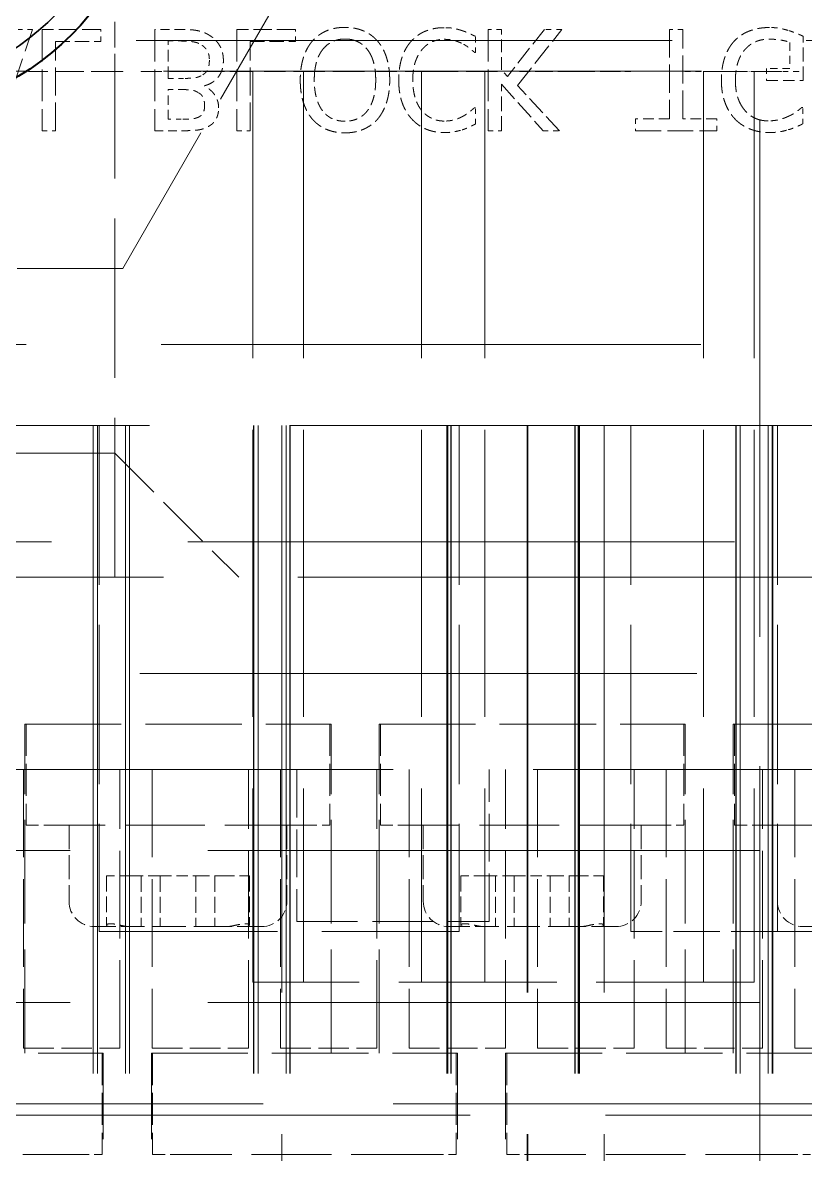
# Model space of a CAD drawing. Header units: millimetres. Extents: x 0 to 5945, y 0 to 4205.
# Drawn here: x 1732.81 to 1748.27, y 2271.96 to 2294.31 of the extents above; entities that cross this region are included whole.
import ezdxf

# ---------------------------------------------------------------- set-up
doc = ezdxf.new("R2010")
doc.units = ezdxf.units.MM
doc.header["$LTSCALE"] = 5
doc.linetypes.add('DASHED', pattern=[0.2067, 0.1654, -0.0413])
for name, color, linetype, lineweight in [('가려진 것(ISO)', 2, 'DASHED', 18), ('가시적인 것(ISO)', 3, 'Continuous', 40), ('가시적인 좁은 것(ISO)', 3, 'Continuous', 35)]:
    doc.layers.add(name, color=color, linetype=linetype, lineweight=lineweight)

msp = doc.modelspace()

# ---------------------------------------------------------------- linework, layer by layer
at = {"layer": '가려진 것(ISO)', "ltscale": 12.363597}
msp.add_line((1747.376, 2317.957), (1747.376, 2202.957), dxfattribs=at)
at = {"layer": '가려진 것(ISO)', "ltscale": 3.738802}
for p, q in [((1734.784, 2289.457), (1739.691, 2297.957)), ((1724.969, 2289.457), (1734.784, 2289.457))]:
    msp.add_line(p, q, dxfattribs=at)
at = {"layer": '가려진 것(ISO)', "ltscale": 0.609403}
msp.add_line((1734.626, 2294.957), (1734.626, 2293.357), dxfattribs=at)
at = {"layer": '가려진 것(ISO)', "ltscale": 0.803906}
msp.add_line((1732.327, 2292.177), (1733.001, 2294.177), dxfattribs=at)
at = {"layer": '가려진 것(ISO)', "ltscale": 0.106711}
msp.add_line((1733.001, 2294.177), (1732.72, 2294.177), dxfattribs=at)
at = {"layer": '가려진 것(ISO)', "ltscale": 0.441345}
for p, q in [((1734.349, 2294.177), (1733.19, 2294.177)), ((1738.197, 2294.177), (1737.038, 2294.177))]:
    msp.add_line(p, q, dxfattribs=at)
at = {"layer": '가려진 것(ISO)', "ltscale": 0.761779}
for p, q in [((1733.19, 2294.177), (1733.19, 2292.177)), ((1735.417, 2294.177), (1735.417, 2292.177)), ((1737.038, 2294.177), (1737.038, 2292.177)), ((1742.004, 2294.177), (1742.004, 2292.177)), ((1732.876, 2280.457), (1732.876, 2278.457)), ((1738.876, 2280.457), (1738.876, 2278.457)), ((1739.876, 2280.457), (1739.876, 2278.457)), ((1745.876, 2280.457), (1745.876, 2278.457)), ((1746.876, 2280.457), (1746.876, 2278.457)), ((1734.376, 2273.957), (1734.376, 2271.957)), ((1735.376, 2273.957), (1735.376, 2271.957)), ((1741.376, 2273.957), (1741.376, 2271.957)), ((1742.376, 2273.957), (1742.376, 2271.957))]:
    msp.add_line(p, q, dxfattribs=at)
at = {"layer": '가려진 것(ISO)', "ltscale": 0.090041}
for p, q in [((1734.349, 2293.94), (1734.349, 2294.177)), ((1738.197, 2293.94), (1738.197, 2294.177)), ((1744.918, 2292.414), (1744.918, 2292.177)), ((1746.526, 2292.177), (1746.526, 2292.414))]:
    msp.add_line(p, q, dxfattribs=at)
at = {"layer": '가려진 것(ISO)', "ltscale": 0.218462}
msp.add_line((1735.991, 2294.177), (1735.417, 2294.177), dxfattribs=at)
at = {"layer": '가려진 것(ISO)', "ltscale": 0.101155}
for p, q in [((1742.27, 2294.177), (1742.004, 2294.177)), ((1745.855, 2294.177), (1745.589, 2294.177)), ((1733.19, 2292.177), (1733.456, 2292.177)), ((1737.038, 2292.177), (1737.304, 2292.177)), ((1742.004, 2292.177), (1742.27, 2292.177))]:
    msp.add_line(p, q, dxfattribs=at)
at = {"layer": '가려진 것(ISO)', "ltscale": 0.304281}
msp.add_line((1742.27, 2293.378), (1742.27, 2294.177), dxfattribs=at)
at = {"layer": '가려진 것(ISO)', "ltscale": 0.450596}
msp.add_line((1743.118, 2294.177), (1742.387, 2293.247), dxfattribs=at)
at = {"layer": '가려진 것(ISO)', "ltscale": 0.537848}
msp.add_line((1742.586, 2293.07), (1743.463, 2294.177), dxfattribs=at)
at = {"layer": '가려진 것(ISO)', "ltscale": 0.131407}
msp.add_line((1743.463, 2294.177), (1743.118, 2294.177), dxfattribs=at)
at = {"layer": '가려진 것(ISO)', "ltscale": 0.671637}
for p, q in [((1745.589, 2294.177), (1745.589, 2292.414)), ((1745.855, 2292.414), (1745.855, 2294.177)), ((1733.456, 2292.177), (1733.456, 2293.94)), ((1737.304, 2292.177), (1737.304, 2293.94))]:
    msp.add_line(p, q, dxfattribs=at)
at = {"layer": '가려진 것(ISO)', "ltscale": 12.806284}
msp.add_line((1668.876, 2293.957), (1893.876, 2293.957), dxfattribs=at)
at = {"layer": '가려진 것(ISO)', "ltscale": 0.340091}
for p, q in [((1733.456, 2293.94), (1734.349, 2293.94)), ((1737.304, 2293.94), (1738.197, 2293.94))]:
    msp.add_line(p, q, dxfattribs=at)
at = {"layer": '가려진 것(ISO)', "ltscale": 0.082015}
msp.add_line((1735.683, 2293.95), (1735.899, 2293.95), dxfattribs=at)
at = {"layer": '가려진 것(ISO)', "ltscale": 0.281437}
msp.add_line((1735.683, 2293.211), (1735.683, 2293.95), dxfattribs=at)
at = {"layer": '가려진 것(ISO)', "ltscale": 0.120912}
msp.add_line((1741.756, 2293.723), (1741.756, 2294.041), dxfattribs=at)
at = {"layer": '가려진 것(ISO)', "ltscale": 0.196852}
msp.add_line((1747.968, 2293.921), (1747.968, 2293.404), dxfattribs=at)
at = {"layer": '가려진 것(ISO)', "ltscale": 0.332682}
msp.add_line((1748.231, 2293.171), (1748.231, 2294.044), dxfattribs=at)
at = {"layer": '가려진 것(ISO)', "ltscale": 0.007309}
msp.add_line((1741.737, 2293.723), (1741.756, 2293.723), dxfattribs=at)
at = {"layer": '가려진 것(ISO)', "ltscale": 12.855069}
for p, q in [((1655.876, 2293.357), (1841.876, 2293.357)), ((1655.876, 2293.357), (1841.876, 2293.357)), ((1841.876, 2283.357), (1655.876, 2283.357))]:
    msp.add_line(p, q, dxfattribs=at)
at = {"layer": '가려진 것(ISO)', "ltscale": 0.003709}
for p, q in [((1732.92, 2293.357), (1732.92, 2293.347)), ((1733.252, 2293.357), (1733.252, 2293.347)), ((1734.637, 2293.357), (1734.637, 2293.347)), ((1734.731, 2293.357), (1734.731, 2293.347)), ((1734.788, 2293.357), (1734.788, 2293.347)), ((1735.148, 2293.357), (1735.148, 2293.347)), ((1735.489, 2293.357), (1735.489, 2293.347)), ((1736.991, 2293.357), (1736.991, 2293.347)), ((1737.027, 2293.357), (1737.027, 2293.347)), ((1737.316, 2293.357), (1737.316, 2293.347)), ((1737.358, 2293.357), (1737.358, 2293.347)), ((1737.579, 2293.357), (1737.579, 2293.347)), ((1738.403, 2293.357), (1738.403, 2293.347)), ((1738.734, 2293.357), (1738.734, 2293.347)), ((1739.561, 2293.357), (1739.561, 2293.347)), ((1739.801, 2293.357), (1739.801, 2293.347)), ((1740.142, 2293.357), (1740.142, 2293.347)), ((1741.851, 2293.357), (1741.851, 2293.347)), ((1742.193, 2293.357), (1742.193, 2293.347)), ((1742.623, 2293.357), (1742.623, 2293.347)), ((1742.955, 2293.357), (1742.955, 2293.347)), ((1743.523, 2293.357), (1743.523, 2293.347)), ((1743.919, 2293.357), (1743.919, 2293.347)), ((1744.117, 2293.357), (1744.117, 2293.347)), ((1744.281, 2293.357), (1744.281, 2293.347)), ((1744.411, 2293.357), (1744.411, 2293.347)), ((1744.622, 2293.357), (1744.622, 2293.347)), ((1744.824, 2293.357), (1744.824, 2293.347)), ((1745.857, 2293.357), (1745.857, 2293.347)), ((1746.215, 2293.357), (1746.215, 2293.347)), ((1746.823, 2293.357), (1746.823, 2293.347)), ((1746.996, 2293.357), (1746.996, 2293.347)), ((1747.164, 2293.357), (1747.164, 2293.347)), ((1747.806, 2293.357), (1747.806, 2293.347)), ((1748.143, 2293.357), (1748.143, 2293.347))]:
    msp.add_line(p, q, dxfattribs=at)
at = {"layer": '가려진 것(ISO)', "ltscale": 0.689481}
msp.add_line((1734.731, 2293.347), (1732.92, 2293.347), dxfattribs=at)
at = {"layer": '가려진 것(ISO)', "ltscale": 3.809293}
for p, q in [((1734.626, 2283.357), (1734.626, 2293.357)), ((1734.321, 2286.357), (1734.321, 2276.357)), ((1741.432, 2286.357), (1741.432, 2276.357)), ((1744.828, 2286.357), (1744.828, 2276.357)), ((1747.723, 2286.357), (1747.723, 2276.357))]:
    msp.add_line(p, q, dxfattribs=at)
at = {"layer": '가려진 것(ISO)', "ltscale": 0.021676}
msp.add_line((1734.788, 2293.347), (1734.731, 2293.347), dxfattribs=at)
at = {"layer": '가려진 것(ISO)', "ltscale": 0.016372}
msp.add_line((1737.358, 2293.347), (1737.316, 2293.347), dxfattribs=at)
at = {"layer": '가려진 것(ISO)', "ltscale": 6.856808}
for p, q in [((1737.354, 2293.357), (1737.354, 2275.357)), ((1738.354, 2293.357), (1738.354, 2275.357)), ((1740.692, 2293.357), (1740.692, 2275.357)), ((1741.941, 2293.357), (1741.941, 2275.357)), ((1746.26, 2293.357), (1746.26, 2275.357)), ((1747.26, 2293.357), (1747.26, 2275.357))]:
    msp.add_line(p, q, dxfattribs=at)
at = {"layer": '가려진 것(ISO)', "ltscale": 0.75481}
msp.add_line((1739.561, 2293.347), (1737.579, 2293.347), dxfattribs=at)
at = {"layer": '가려진 것(ISO)', "ltscale": 0.066811}
msp.add_line((1742.387, 2293.247), (1742.27, 2293.378), dxfattribs=at)
at = {"layer": '가려진 것(ISO)', "ltscale": 0.422359}
msp.add_line((1743.732, 2293.347), (1742.623, 2293.347), dxfattribs=at)
at = {"layer": '가려진 것(ISO)', "ltscale": 0.143298}
msp.add_line((1744.824, 2293.347), (1744.622, 2293.347), dxfattribs=at)
at = {"layer": '가려진 것(ISO)', "ltscale": 0.136365}
msp.add_line((1746.215, 2293.347), (1745.857, 2293.347), dxfattribs=at)
at = {"layer": '가려진 것(ISO)', "ltscale": 0.73461}
msp.add_line((1746.865, 2293.347), (1746.215, 2293.347), dxfattribs=at)
at = {"layer": '가려진 것(ISO)', "ltscale": 0.738095}
msp.add_line((1747.806, 2293.347), (1747.13, 2293.347), dxfattribs=at)
at = {"layer": '가려진 것(ISO)', "ltscale": 0.088806}
msp.add_line((1747.505, 2293.404), (1747.505, 2293.171), dxfattribs=at)
at = {"layer": '가려진 것(ISO)', "ltscale": 0.176478}
msp.add_line((1747.968, 2293.404), (1747.505, 2293.404), dxfattribs=at)
at = {"layer": '가려진 것(ISO)', "ltscale": 0.12838}
msp.add_line((1748.143, 2293.347), (1747.806, 2293.347), dxfattribs=at)
at = {"layer": '가려진 것(ISO)', "ltscale": 0.114737}
for p, q in [((1735.985, 2293.211), (1735.683, 2293.211)), ((1735.683, 2292.989), (1735.985, 2292.989))]:
    msp.add_line(p, q, dxfattribs=at)
at = {"layer": '가려진 것(ISO)', "ltscale": 0.003604}
msp.add_line((1736.4, 2293.056), (1736.4, 2293.065), dxfattribs=at)
at = {"layer": '가려진 것(ISO)', "ltscale": 0.469098}
msp.add_line((1742.27, 2293.096), (1743.09, 2292.177), dxfattribs=at)
at = {"layer": '가려진 것(ISO)', "ltscale": 0.349969}
msp.add_line((1742.27, 2292.177), (1742.27, 2293.096), dxfattribs=at)
at = {"layer": '가려진 것(ISO)', "ltscale": 0.463868}
msp.add_line((1743.414, 2292.177), (1742.586, 2293.07), dxfattribs=at)
at = {"layer": '가려진 것(ISO)', "ltscale": 0.276498}
msp.add_line((1747.505, 2293.171), (1748.231, 2293.171), dxfattribs=at)
at = {"layer": '가려진 것(ISO)', "ltscale": 0.222783}
msp.add_line((1735.683, 2292.404), (1735.683, 2292.989), dxfattribs=at)
at = {"layer": '가려진 것(ISO)', "ltscale": 0.007926}
msp.add_line((1741.756, 2292.631), (1741.735, 2292.631), dxfattribs=at)
at = {"layer": '가려진 것(ISO)', "ltscale": 0.122146}
for p, q in [((1741.756, 2292.31), (1741.756, 2292.631)), ((1748.223, 2292.313), (1748.223, 2292.634))]:
    msp.add_line(p, q, dxfattribs=at)
at = {"layer": '가려진 것(ISO)', "ltscale": 0.008544}
msp.add_line((1748.223, 2292.634), (1748.2, 2292.634), dxfattribs=at)
at = {"layer": '가려진 것(ISO)', "ltscale": 0.096833}
msp.add_line((1735.938, 2292.404), (1735.683, 2292.404), dxfattribs=at)
at = {"layer": '가려진 것(ISO)', "ltscale": 0.255506}
for p, q in [((1745.589, 2292.414), (1744.918, 2292.414)), ((1746.526, 2292.414), (1745.855, 2292.414))]:
    msp.add_line(p, q, dxfattribs=at)
at = {"layer": '가려진 것(ISO)', "ltscale": 0.201792}
msp.add_line((1735.417, 2292.177), (1735.947, 2292.177), dxfattribs=at)
at = {"layer": '가려진 것(ISO)', "ltscale": 0.123381}
msp.add_line((1743.09, 2292.177), (1743.414, 2292.177), dxfattribs=at)
at = {"layer": '가려진 것(ISO)', "ltscale": 0.612366}
msp.add_line((1744.918, 2292.177), (1746.526, 2292.177), dxfattribs=at)
at = {"layer": '가려진 것(ISO)', "ltscale": 12.901145}
msp.add_line((1668.876, 2287.957), (1828.876, 2287.957), dxfattribs=at)
at = {"layer": '가려진 것(ISO)', "ltscale": 13.391761}
msp.add_line((1668.876, 2286.357), (1807.28, 2286.357), dxfattribs=at)
at = {"layer": '가려진 것(ISO)', "ltscale": 15.481374}
for p, q in [((1734.203, 2286.357), (1734.203, 2254.357)), ((1734.283, 2286.357), (1734.283, 2254.357)), ((1734.288, 2286.357), (1734.288, 2254.357)), ((1734.838, 2286.357), (1734.838, 2254.357)), ((1734.918, 2286.357), (1734.918, 2254.357)), ((1737.367, 2286.357), (1737.367, 2254.357)), ((1737.378, 2286.357), (1737.378, 2254.357)), ((1737.458, 2286.357), (1737.458, 2254.357)), ((1738.013, 2286.357), (1738.013, 2254.357)), ((1738.089, 2286.357), (1738.089, 2254.357)), ((1738.093, 2286.357), (1738.093, 2254.357)), ((1741.188, 2286.357), (1741.188, 2254.357)), ((1741.202, 2286.357), (1741.202, 2254.357)), ((1741.208, 2286.357), (1741.208, 2254.357)), ((1741.268, 2286.357), (1741.268, 2254.357)), ((1741.278, 2286.357), (1741.278, 2254.357)), ((1743.718, 2286.357), (1743.718, 2254.357)), ((1743.728, 2286.357), (1743.728, 2254.357)), ((1743.788, 2286.357), (1743.788, 2254.357)), ((1743.795, 2286.357), (1743.795, 2254.357)), ((1743.808, 2286.357), (1743.808, 2254.357)), ((1746.903, 2286.357), (1746.903, 2254.357)), ((1746.908, 2286.357), (1746.908, 2254.357)), ((1746.983, 2286.357), (1746.983, 2254.357)), ((1747.538, 2286.357), (1747.538, 2254.357)), ((1747.618, 2286.357), (1747.618, 2254.357)), ((1747.63, 2286.357), (1747.63, 2254.357))]:
    msp.add_line(p, q, dxfattribs=at)
at = {"layer": '가려진 것(ISO)', "ltscale": 13.546203}
for p, q in [((1737.93, 2286.357), (1737.93, 2258.357)), ((1742.774, 2286.357), (1742.774, 2258.357)), ((1742.79, 2286.357), (1742.79, 2258.357)), ((1744.301, 2286.357), (1744.301, 2258.357))]:
    msp.add_line(p, q, dxfattribs=at)
at = {"layer": '가려진 것(ISO)', "ltscale": 3.290979}
msp.add_line((1729.126, 2285.807), (1734.626, 2285.807), dxfattribs=at)
at = {"layer": '가려진 것(ISO)', "ltscale": 1.319787}
msp.add_line((1734.626, 2285.807), (1737.076, 2283.357), dxfattribs=at)
at = {"layer": '가려진 것(ISO)', "ltscale": 13.062409}
msp.add_line((1814.376, 2284.057), (1665.876, 2284.057), dxfattribs=at)
at = {"layer": '가려진 것(ISO)', "ltscale": 13.304306}
msp.add_line((1666.376, 2281.457), (1831.376, 2281.457), dxfattribs=at)
at = {"layer": '가려진 것(ISO)', "ltscale": 2.476006}
for p, q in [((1732.851, 2273.957), (1732.851, 2280.457)), ((1738.901, 2273.957), (1738.901, 2280.457)), ((1739.851, 2273.957), (1739.851, 2280.457)), ((1745.901, 2273.957), (1745.901, 2280.457)), ((1746.851, 2273.957), (1746.851, 2280.457))]:
    msp.add_line(p, q, dxfattribs=at)
at = {"layer": '가려진 것(ISO)', "ltscale": 2.304583}
for p, q in [((1732.851, 2280.457), (1738.901, 2280.457)), ((1739.851, 2280.457), (1745.901, 2280.457)), ((1746.851, 2280.457), (1752.901, 2280.457)), ((1728.351, 2273.957), (1734.401, 2273.957)), ((1735.351, 2273.957), (1741.401, 2273.957)), ((1742.351, 2273.957), (1748.401, 2273.957))]:
    msp.add_line(p, q, dxfattribs=at)
at = {"layer": '가려진 것(ISO)', "ltscale": 13.401064}
msp.add_line((1767.826, 2279.558), (1712.426, 2279.558), dxfattribs=at)
at = {"layer": '가려진 것(ISO)', "ltscale": 2.095066}
for p, q in [((1732.824, 2279.558), (1732.824, 2274.058)), ((1734.729, 2274.058), (1734.729, 2279.558)), ((1735.364, 2279.558), (1735.364, 2274.058)), ((1737.269, 2274.058), (1737.269, 2279.558)), ((1737.904, 2279.558), (1737.904, 2274.058)), ((1739.809, 2274.058), (1739.809, 2279.558)), ((1740.444, 2279.558), (1740.444, 2274.058)), ((1742.349, 2274.058), (1742.349, 2279.558)), ((1742.984, 2279.558), (1742.984, 2274.058)), ((1744.889, 2274.058), (1744.889, 2279.558)), ((1745.524, 2279.558), (1745.524, 2274.058)), ((1747.429, 2274.058), (1747.429, 2279.558)), ((1748.064, 2279.558), (1748.064, 2274.058))]:
    msp.add_line(p, q, dxfattribs=at)
at = {"layer": '가려진 것(ISO)', "ltscale": 1.142718}
for p, q in [((1738.226, 2279.558), (1738.226, 2276.558)), ((1742.026, 2276.558), (1742.026, 2279.558))]:
    msp.add_line(p, q, dxfattribs=at)
at = {"layer": '가려진 것(ISO)', "ltscale": 0.299089}
for p, q in [((1732.876, 2278.457), (1733.376, 2278.457)), ((1738.376, 2278.457), (1738.876, 2278.457)), ((1739.876, 2278.457), (1740.376, 2278.457)), ((1745.376, 2278.457), (1745.876, 2278.457)), ((1746.876, 2278.457), (1747.376, 2278.457)), ((1733.876, 2271.957), (1734.376, 2271.957)), ((1735.376, 2271.957), (1735.876, 2271.957)), ((1740.876, 2271.957), (1741.376, 2271.957)), ((1742.376, 2271.957), (1742.876, 2271.957)), ((1747.876, 2271.957), (1748.376, 2271.957))]:
    msp.add_line(p, q, dxfattribs=at)
at = {"layer": '가려진 것(ISO)', "ltscale": 1.904597}
for p, q in [((1738.376, 2278.457), (1733.376, 2278.457)), ((1745.376, 2278.457), (1740.376, 2278.457)), ((1752.376, 2278.457), (1747.376, 2278.457)), ((1740.876, 2271.957), (1735.876, 2271.957)), ((1747.876, 2271.957), (1742.876, 2271.957))]:
    msp.add_line(p, q, dxfattribs=at)
at = {"layer": '가려진 것(ISO)', "ltscale": 0.571309}
for p, q in [((1733.723, 2278.457), (1733.723, 2276.957)), ((1738.03, 2278.457), (1738.03, 2276.957)), ((1740.723, 2278.457), (1740.723, 2276.957)), ((1745.03, 2278.457), (1745.03, 2276.957)), ((1747.723, 2278.457), (1747.723, 2276.957))]:
    msp.add_line(p, q, dxfattribs=at)
at = {"layer": '가려진 것(ISO)', "ltscale": 13.17814}
for p, q in [((1464.076, 2277.957), (2158.676, 2277.957)), ((1464.076, 2274.957), (2158.676, 2274.957))]:
    msp.add_line(p, q, dxfattribs=at)
at = {"layer": '가려진 것(ISO)', "ltscale": 0.23742}
for p, q in [((1734.918, 2277.457), (1734.466, 2277.457)), ((1737.287, 2277.457), (1736.835, 2277.457)), ((1741.918, 2277.457), (1741.466, 2277.457)), ((1744.287, 2277.457), (1743.835, 2277.457))]:
    msp.add_line(p, q, dxfattribs=at)
at = {"layer": '가려진 것(ISO)', "ltscale": 0.370335}
for p, q in [((1734.466, 2277.457), (1734.466, 2276.485)), ((1737.287, 2277.457), (1737.287, 2276.485)), ((1741.466, 2277.457), (1741.466, 2276.485)), ((1744.287, 2277.457), (1744.287, 2276.485))]:
    msp.add_line(p, q, dxfattribs=at)
at = {"layer": '가려진 것(ISO)', "ltscale": 0.325823}
for p, q in [((1734.918, 2277.457), (1735.523, 2277.457)), ((1736.23, 2277.457), (1736.835, 2277.457)), ((1741.918, 2277.457), (1742.523, 2277.457)), ((1743.23, 2277.457), (1743.835, 2277.457))]:
    msp.add_line(p, q, dxfattribs=at)
at = {"layer": '가려진 것(ISO)', "ltscale": 0.380839}
for p, q in [((1735.149, 2277.457), (1735.149, 2276.457)), ((1735.523, 2277.457), (1735.523, 2276.457)), ((1736.23, 2277.457), (1736.23, 2276.457)), ((1736.604, 2277.457), (1736.604, 2276.457)), ((1742.149, 2277.457), (1742.149, 2276.457)), ((1742.523, 2277.457), (1742.523, 2276.457)), ((1743.23, 2277.457), (1743.23, 2276.457)), ((1743.604, 2277.457), (1743.604, 2276.457))]:
    msp.add_line(p, q, dxfattribs=at)
at = {"layer": '가려진 것(ISO)', "ltscale": 0.269265}
for p, q in [((1735.523, 2277.457), (1736.23, 2277.457)), ((1742.523, 2277.457), (1743.23, 2277.457))]:
    msp.add_line(p, q, dxfattribs=at)
at = {"layer": '가려진 것(ISO)', "ltscale": 0.393389}
for p, q in [((1734.536, 2276.457), (1734.223, 2276.457)), ((1737.53, 2276.457), (1737.217, 2276.457)), ((1741.536, 2276.457), (1741.223, 2276.457)), ((1744.53, 2276.457), (1744.217, 2276.457)), ((1748.536, 2276.457), (1748.223, 2276.457))]:
    msp.add_line(p, q, dxfattribs=at)
at = {"layer": '가려진 것(ISO)', "ltscale": 0.00438}
for p, q in [((1734.544, 2276.457), (1734.536, 2276.457)), ((1737.217, 2276.457), (1737.209, 2276.457)), ((1741.544, 2276.457), (1741.536, 2276.457)), ((1744.217, 2276.457), (1744.209, 2276.457))]:
    msp.add_line(p, q, dxfattribs=at)
at = {"layer": '가려진 것(ISO)', "ltscale": 0.196935}
for p, q in [((1734.909, 2276.457), (1734.544, 2276.457)), ((1737.209, 2276.457), (1736.843, 2276.457)), ((1741.909, 2276.457), (1741.544, 2276.457)), ((1744.209, 2276.457), (1743.843, 2276.457))]:
    msp.add_line(p, q, dxfattribs=at)
at = {"layer": '가려진 것(ISO)', "ltscale": 0.786878}
for p, q in [((1736.843, 2276.457), (1734.909, 2276.457)), ((1743.843, 2276.457), (1741.909, 2276.457))]:
    msp.add_line(p, q, dxfattribs=at)
at = {"layer": '가려진 것(ISO)', "ltscale": 1.447469}
msp.add_line((1738.226, 2276.558), (1742.026, 2276.558), dxfattribs=at)
at = {"layer": '가려진 것(ISO)', "ltscale": 4.255086}
msp.add_line((1734.321, 2276.357), (1741.432, 2276.357), dxfattribs=at)
at = {"layer": '가려진 것(ISO)', "ltscale": 1.102724}
msp.add_line((1747.723, 2276.357), (1744.828, 2276.357), dxfattribs=at)
at = {"layer": '가려진 것(ISO)', "ltscale": 3.039541}
msp.add_line((1747.723, 2276.357), (1752.803, 2276.357), dxfattribs=at)
at = {"layer": '가려진 것(ISO)', "ltscale": 3.773485}
msp.add_line((1747.26, 2275.357), (1737.354, 2275.357), dxfattribs=at)
at = {"layer": '가려진 것(ISO)', "ltscale": 0.725589}
for p, q in [((1732.824, 2274.058), (1734.729, 2274.058)), ((1735.364, 2274.058), (1737.269, 2274.058)), ((1737.904, 2274.058), (1739.809, 2274.058)), ((1740.444, 2274.058), (1742.349, 2274.058)), ((1742.984, 2274.058), (1744.889, 2274.058)), ((1745.524, 2274.058), (1747.429, 2274.058)), ((1748.064, 2274.058), (1749.969, 2274.058))]:
    msp.add_line(p, q, dxfattribs=at)
at = {"layer": '가려진 것(ISO)', "ltscale": 3.047415}
for p, q in [((1734.401, 2265.957), (1734.401, 2273.957)), ((1735.351, 2265.957), (1735.351, 2273.957)), ((1741.401, 2265.957), (1741.401, 2273.957)), ((1742.351, 2265.957), (1742.351, 2273.957))]:
    msp.add_line(p, q, dxfattribs=at)
at = {"layer": '가려진 것(ISO)', "ltscale": 12.433478}
msp.add_line((1714.426, 2272.958), (1765.826, 2272.958), dxfattribs=at)
at = {"layer": '가려진 것(ISO)', "ltscale": 12.965651}
msp.add_line((1704.126, 2272.73), (1771.126, 2272.73), dxfattribs=at)
at = {"layer": '가려진 것(ISO)', "ltscale": 1.285354}
msp.add_line((1733.876, 2271.957), (1730.502, 2271.957), dxfattribs=at)
at = {"layer": '가려진 것(ISO)', "ltscale": 0.299089}
for centre, start, end in [((1734.223, 2276.957), 180, 270), ((1737.53, 2276.957), 270, 0), ((1741.223, 2276.957), 180, 270), ((1744.53, 2276.957), 270, 0), ((1748.223, 2276.957), 180, 270)]:
    msp.add_arc(centre, 0.5, start, end, dxfattribs=at)
at = {"layer": '가려진 것(ISO)', "ltscale": 0.232417}
msp.add_open_spline([(1736.566, 2294.015), (1736.453, 2294.103), (1736.195, 2294.177), (1735.991, 2294.177)], degree=2, dxfattribs=at)
at = {"layer": '가려진 것(ISO)', "ltscale": 0.275327}
msp.add_open_spline([(1739.176, 2294.219), (1738.973, 2294.219), (1738.649, 2294.081), (1738.531, 2293.947)], degree=2, dxfattribs=at)
at = {"layer": '가려진 것(ISO)', "ltscale": 0.275328}
msp.add_open_spline([(1739.821, 2293.947), (1739.698, 2294.086), (1739.372, 2294.219), (1739.176, 2294.219)], degree=2, dxfattribs=at)
at = {"layer": '가려진 것(ISO)', "ltscale": 0.272707}
msp.add_open_spline([(1741.134, 2294.213), (1740.939, 2294.213), (1740.61, 2294.081), (1740.49, 2293.95)], degree=2, dxfattribs=at)
at = {"layer": '가려진 것(ISO)', "ltscale": 0.1383}
msp.add_open_spline([(1741.49, 2294.154), (1741.403, 2294.184), (1741.254, 2294.213), (1741.134, 2294.213)], degree=2, dxfattribs=at)
at = {"layer": '가려진 것(ISO)', "ltscale": 0.110122}
msp.add_open_spline([(1741.756, 2294.041), (1741.69, 2294.072), (1741.573, 2294.128), (1741.49, 2294.154)], degree=2, dxfattribs=at)
at = {"layer": '가려진 것(ISO)', "ltscale": 0.289059}
msp.add_open_spline([(1747.566, 2294.216), (1747.354, 2294.216), (1747.002, 2294.086), (1746.876, 2293.955)], degree=2, dxfattribs=at)
at = {"layer": '가려진 것(ISO)', "ltscale": 0.143025}
msp.add_open_spline([(1747.936, 2294.158), (1747.837, 2294.187), (1747.678, 2294.216), (1747.566, 2294.216)], degree=2, dxfattribs=at)
at = {"layer": '가려진 것(ISO)', "ltscale": 0.120381}
msp.add_open_spline([(1748.231, 2294.044), (1748.181, 2294.067), (1748.009, 2294.137), (1747.936, 2294.158)], degree=2, dxfattribs=at)
at = {"layer": '가려진 것(ISO)', "ltscale": 0.178407}
msp.add_open_spline([(1735.899, 2293.95), (1736.074, 2293.95), (1736.275, 2293.918), (1736.353, 2293.866)], degree=2, dxfattribs=at)
at = {"layer": '가려진 것(ISO)', "ltscale": 0.196251}
msp.add_open_spline([(1736.774, 2293.563), (1736.774, 2293.712), (1736.66, 2293.94), (1736.566, 2294.015)], degree=2, dxfattribs=at)
at = {"layer": '가려진 것(ISO)', "ltscale": 0.313419}
msp.add_open_spline([(1738.531, 2293.947), (1738.416, 2293.814), (1738.293, 2293.423), (1738.293, 2293.177)], degree=2, dxfattribs=at)
at = {"layer": '가려진 것(ISO)', "ltscale": 0.435967}
msp.add_open_spline([(1738.57, 2293.177), (1738.57, 2293.571), (1738.9, 2293.989), (1739.178, 2293.989)], degree=2, dxfattribs=at)
at = {"layer": '가려진 것(ISO)', "ltscale": 0.4356}
msp.add_open_spline([(1739.178, 2293.989), (1739.455, 2293.989), (1739.784, 2293.571), (1739.784, 2293.177)], degree=2, dxfattribs=at)
at = {"layer": '가려진 것(ISO)', "ltscale": 0.313686}
msp.add_open_spline([(1740.061, 2293.177), (1740.061, 2293.42), (1739.938, 2293.814), (1739.821, 2293.947)], degree=2, dxfattribs=at)
at = {"layer": '가려진 것(ISO)', "ltscale": 0.316242}
msp.add_open_spline([(1740.49, 2293.95), (1740.37, 2293.821), (1740.239, 2293.432), (1740.239, 2293.179)], degree=2, dxfattribs=at)
at = {"layer": '가려진 것(ISO)', "ltscale": 0.188548}
msp.add_open_spline([(1740.701, 2293.783), (1740.785, 2293.882), (1741.011, 2293.983), (1741.137, 2293.983)], degree=2, dxfattribs=at)
at = {"layer": '가려진 것(ISO)', "ltscale": 0.153825}
msp.add_open_spline([(1741.137, 2293.983), (1741.252, 2293.983), (1741.448, 2293.926), (1741.524, 2293.884)], degree=2, dxfattribs=at)
at = {"layer": '가려진 것(ISO)', "ltscale": 0.320811}
msp.add_open_spline([(1746.876, 2293.955), (1746.75, 2293.822), (1746.615, 2293.43), (1746.615, 2293.175)], degree=2, dxfattribs=at)
at = {"layer": '가려진 것(ISO)', "ltscale": 0.207309}
msp.add_open_spline([(1747.075, 2293.774), (1747.161, 2293.877), (1747.404, 2293.986), (1747.557, 2293.986)], degree=2, dxfattribs=at)
at = {"layer": '가려진 것(ISO)', "ltscale": 0.159576}
msp.add_open_spline([(1747.557, 2293.986), (1747.669, 2293.986), (1747.892, 2293.953), (1747.968, 2293.921)], degree=2, dxfattribs=at)
at = {"layer": '가려진 것(ISO)', "ltscale": 0.129727}
msp.add_open_spline([(1736.353, 2293.866), (1736.427, 2293.812), (1736.497, 2293.68), (1736.497, 2293.574)], degree=2, dxfattribs=at)
at = {"layer": '가려진 것(ISO)', "ltscale": 0.245772}
msp.add_open_spline([(1740.516, 2293.179), (1740.516, 2293.385), (1740.615, 2293.681), (1740.701, 2293.783)], degree=2, dxfattribs=at)
at = {"layer": '가려진 것(ISO)', "ltscale": 0.101551}
msp.add_open_spline([(1741.524, 2293.884), (1741.597, 2293.842), (1741.706, 2293.754), (1741.737, 2293.723)], degree=2, dxfattribs=at)
at = {"layer": '가려진 것(ISO)', "ltscale": 0.246287}
msp.add_open_spline([(1746.892, 2293.167), (1746.892, 2293.368), (1746.986, 2293.67), (1747.075, 2293.774)], degree=2, dxfattribs=at)
at = {"layer": '가려진 것(ISO)', "ltscale": 0.142316}
msp.add_open_spline([(1736.497, 2293.574), (1736.497, 2293.461), (1736.432, 2293.315), (1736.335, 2293.263)], degree=2, dxfattribs=at)
at = {"layer": '가려진 것(ISO)', "ltscale": 0.257236}
msp.add_open_spline([(1736.4, 2293.065), (1736.578, 2293.114), (1736.774, 2293.372), (1736.774, 2293.563)], degree=2, dxfattribs=at)
at = {"layer": '가려진 것(ISO)', "ltscale": 0.746433}
msp.add_open_spline([(1736.329, 2293.347), (1736.238, 2293.347), (1736.148, 2293.347), (1735.972, 2293.347), (1735.889, 2293.347), (1735.645, 2293.347), (1735.543, 2293.347), (1735.371, 2293.347), (1735.298, 2293.347), (1735.177, 2293.347), (1735.16, 2293.347), (1735.148, 2293.347)], degree=3, knots=[-0.1319183, -0.1319183, -0.1319183, -0.1319183, -0.1229579, -0.1229579, -0.1142716, -0.1142716, -0.0966273, -0.0966273, -0.059746, -0.059746, 0, 0, 0, 0], dxfattribs=at)
at = {"layer": '가려진 것(ISO)', "ltscale": 0.13607}
msp.add_open_spline([(1736.335, 2293.263), (1736.272, 2293.231), (1736.122, 2293.211), (1735.985, 2293.211)], degree=2, dxfattribs=at)
at = {"layer": '가려진 것(ISO)', "ltscale": 0.505275}
msp.add_open_spline([(1737.316, 2293.347), (1737.291, 2293.347), (1737.256, 2293.347), (1737.168, 2293.347), (1737.117, 2293.347), (1736.986, 2293.347), (1736.889, 2293.347), (1736.622, 2293.347), (1736.476, 2293.347), (1736.329, 2293.347)], degree=3, knots=[-0.1621321, -0.1621321, -0.1621321, -0.1621321, -0.123132, -0.123132, -0.0865187, -0.0865187, -0.0440481, -0.0440481, 0, 0, 0, 0], dxfattribs=at)
at = {"layer": '가려진 것(ISO)', "ltscale": 0.76768}
msp.add_open_spline([(1740.998, 2293.347), (1740.91, 2293.347), (1740.823, 2293.347), (1740.656, 2293.347), (1740.578, 2293.347), (1740.367, 2293.347), (1740.248, 2293.347), (1740.077, 2293.347), (1739.978, 2293.347), (1739.829, 2293.347), (1739.812, 2293.347), (1739.801, 2293.347)], degree=3, knots=[-0.3190577, -0.3190577, -0.3190577, -0.3190577, -0.2648301, -0.2648301, -0.213901, -0.213901, -0.122478, -0.122478, -0.0619014, -0.0619014, 0, 0, 0, 0], dxfattribs=at)
at = {"layer": '가려진 것(ISO)', "ltscale": 0.755182}
msp.add_open_spline([(1742.193, 2293.347), (1742.189, 2293.347), (1742.183, 2293.347), (1742.143, 2293.347), (1742.114, 2293.347), (1741.999, 2293.347), (1741.91, 2293.347), (1741.706, 2293.347), (1741.561, 2293.347), (1741.323, 2293.347), (1741.163, 2293.347), (1740.998, 2293.347)], degree=3, knots=[-0.1080085, -0.1080085, -0.1080085, -0.1080085, -0.0996887, -0.0996887, -0.0918758, -0.0918758, -0.0775892, -0.0775892, -0.049429, -0.049429, 0, 0, 0, 0], dxfattribs=at)
at = {"layer": '가려진 것(ISO)', "ltscale": 0.488842}
msp.add_open_spline([(1744.622, 2293.347), (1744.619, 2293.347), (1744.614, 2293.347), (1744.58, 2293.347), (1744.554, 2293.347), (1744.493, 2293.347), (1744.449, 2293.347), (1744.31, 2293.347), (1744.238, 2293.347), (1744.051, 2293.347), (1743.888, 2293.347), (1743.732, 2293.347)], degree=3, knots=[-0.1375913, -0.1375913, -0.1375913, -0.1375913, -0.1129282, -0.1129282, -0.088645, -0.088645, -0.0680986, -0.0680986, -0.0467843, -0.0467843, 0, 0, 0, 0], dxfattribs=at)
at = {"layer": '가려진 것(ISO)', "ltscale": 0.163147}
msp.add_open_spline([(1746.996, 2293.347), (1746.978, 2293.347), (1746.958, 2293.347), (1746.914, 2293.347), (1746.89, 2293.347), (1746.865, 2293.347)], degree=3, knots=[-0.04277724, -0.04277724, -0.04277724, -0.04277724, -0.02221415, -0.02221415, 0, 0, 0, 0], dxfattribs=at)
at = {"layer": '가려진 것(ISO)', "ltscale": 0.163385}
msp.add_open_spline([(1747.13, 2293.347), (1747.104, 2293.347), (1747.081, 2293.347), (1747.036, 2293.347), (1747.015, 2293.347), (1746.996, 2293.347)], degree=3, knots=[-0.04292009, -0.04292009, -0.04292009, -0.04292009, -0.02131223, -0.02131223, 0, 0, 0, 0], dxfattribs=at)
at = {"layer": '가려진 것(ISO)', "ltscale": 0.206028}
msp.add_open_spline([(1736.68, 2292.628), (1736.68, 2292.769), (1736.531, 2292.992), (1736.4, 2293.056)], degree=2, dxfattribs=at)
at = {"layer": '가려진 것(ISO)', "ltscale": 0.3141}
msp.add_open_spline([(1738.293, 2293.177), (1738.293, 2292.926), (1738.417, 2292.543), (1738.532, 2292.406)], degree=2, dxfattribs=at)
at = {"layer": '가려진 것(ISO)', "ltscale": 0.24269}
msp.add_open_spline([(1738.733, 2292.573), (1738.654, 2292.675), (1738.57, 2292.983), (1738.57, 2293.177)], degree=2, dxfattribs=at)
at = {"layer": '가려진 것(ISO)', "ltscale": 0.242661}
msp.add_open_spline([(1739.784, 2293.177), (1739.784, 2292.979), (1739.698, 2292.673), (1739.62, 2292.573)], degree=2, dxfattribs=at)
at = {"layer": '가려진 것(ISO)', "ltscale": 0.314112}
msp.add_open_spline([(1739.821, 2292.406), (1739.934, 2292.539), (1740.061, 2292.928), (1740.061, 2293.177)], degree=2, dxfattribs=at)
at = {"layer": '가려진 것(ISO)', "ltscale": 0.312353}
msp.add_open_spline([(1740.239, 2293.179), (1740.239, 2292.928), (1740.367, 2292.555), (1740.489, 2292.417)], degree=2, dxfattribs=at)
at = {"layer": '가려진 것(ISO)', "ltscale": 0.244641}
msp.add_open_spline([(1740.695, 2292.574), (1740.61, 2292.676), (1740.516, 2292.986), (1740.516, 2293.179)], degree=2, dxfattribs=at)
at = {"layer": '가려진 것(ISO)', "ltscale": 0.313674}
msp.add_open_spline([(1746.615, 2293.175), (1746.615, 2292.934), (1746.751, 2292.552), (1746.878, 2292.415)], degree=2, dxfattribs=at)
at = {"layer": '가려진 것(ISO)', "ltscale": 0.438458}
msp.add_open_spline([(1747.537, 2292.372), (1747.249, 2292.372), (1746.892, 2292.806), (1746.892, 2293.167)], degree=2, dxfattribs=at)
at = {"layer": '가려진 것(ISO)', "ltscale": 0.121403}
msp.add_open_spline([(1735.985, 2292.989), (1736.109, 2292.989), (1736.228, 2292.963), (1736.291, 2292.923)], degree=2, dxfattribs=at)
at = {"layer": '가려진 것(ISO)', "ltscale": 0.112268}
msp.add_open_spline([(1736.291, 2292.923), (1736.353, 2292.884), (1736.403, 2292.759), (1736.403, 2292.665)], degree=2, dxfattribs=at)
at = {"layer": '가려진 것(ISO)', "ltscale": 0.093139}
msp.add_open_spline([(1736.403, 2292.665), (1736.403, 2292.594), (1736.354, 2292.487), (1736.301, 2292.456)], degree=2, dxfattribs=at)
at = {"layer": '가려진 것(ISO)', "ltscale": 0.1708}
msp.add_open_spline([(1736.472, 2292.258), (1736.581, 2292.315), (1736.68, 2292.501), (1736.68, 2292.628)], degree=2, dxfattribs=at)
at = {"layer": '가려진 것(ISO)', "ltscale": 0.194114}
msp.add_open_spline([(1739.178, 2292.365), (1739.033, 2292.365), (1738.816, 2292.466), (1738.733, 2292.573)], degree=2, dxfattribs=at)
at = {"layer": '가려진 것(ISO)', "ltscale": 0.19326}
msp.add_open_spline([(1739.62, 2292.573), (1739.541, 2292.469), (1739.317, 2292.365), (1739.178, 2292.365)], degree=2, dxfattribs=at)
at = {"layer": '가려진 것(ISO)', "ltscale": 0.191886}
msp.add_open_spline([(1741.137, 2292.368), (1741.009, 2292.368), (1740.78, 2292.474), (1740.695, 2292.574)], degree=2, dxfattribs=at)
at = {"layer": '가려진 것(ISO)', "ltscale": 0.107003}
msp.add_open_spline([(1741.735, 2292.631), (1741.699, 2292.599), (1741.589, 2292.508), (1741.51, 2292.464)], degree=2, dxfattribs=at)
at = {"layer": '가려진 것(ISO)', "ltscale": 0.116167}
msp.add_open_spline([(1748.2, 2292.634), (1748.15, 2292.59), (1748.045, 2292.511), (1747.947, 2292.466)], degree=2, dxfattribs=at)
at = {"layer": '가려진 것(ISO)', "ltscale": 0.141164}
msp.add_open_spline([(1736.301, 2292.456), (1736.236, 2292.42), (1736.079, 2292.404), (1735.938, 2292.404)], degree=2, dxfattribs=at)
at = {"layer": '가려진 것(ISO)', "ltscale": 0.27441}
msp.add_open_spline([(1738.532, 2292.406), (1738.649, 2292.273), (1738.975, 2292.135), (1739.176, 2292.135)], degree=2, dxfattribs=at)
at = {"layer": '가려진 것(ISO)', "ltscale": 0.274784}
msp.add_open_spline([(1739.176, 2292.135), (1739.38, 2292.135), (1739.707, 2292.278), (1739.821, 2292.406)], degree=2, dxfattribs=at)
at = {"layer": '가려진 것(ISO)', "ltscale": 0.277393}
msp.add_open_spline([(1740.489, 2292.417), (1740.609, 2292.282), (1740.936, 2292.141), (1741.139, 2292.141)], degree=2, dxfattribs=at)
at = {"layer": '가려진 것(ISO)', "ltscale": 0.148193}
msp.add_open_spline([(1741.51, 2292.464), (1741.434, 2292.422), (1741.254, 2292.368), (1741.137, 2292.368)], degree=2, dxfattribs=at)
at = {"layer": '가려진 것(ISO)', "ltscale": 0.291089}
msp.add_open_spline([(1746.878, 2292.415), (1746.999, 2292.284), (1747.356, 2292.141), (1747.568, 2292.141)], degree=2, dxfattribs=at)
at = {"layer": '가려진 것(ISO)', "ltscale": 0.161577}
msp.add_open_spline([(1747.947, 2292.466), (1747.866, 2292.425), (1747.657, 2292.372), (1747.537, 2292.372)], degree=2, dxfattribs=at)
at = {"layer": '가려진 것(ISO)', "ltscale": 0.204723}
msp.add_open_spline([(1735.947, 2292.177), (1736.161, 2292.177), (1736.375, 2292.205), (1736.472, 2292.258)], degree=2, dxfattribs=at)
at = {"layer": '가려진 것(ISO)', "ltscale": 0.135822}
msp.add_open_spline([(1741.139, 2292.141), (1741.239, 2292.141), (1741.416, 2292.171), (1741.49, 2292.193)], degree=2, dxfattribs=at)
at = {"layer": '가려진 것(ISO)', "ltscale": 0.110626}
msp.add_open_spline([(1741.49, 2292.193), (1741.555, 2292.214), (1741.69, 2292.274), (1741.756, 2292.31)], degree=2, dxfattribs=at)
at = {"layer": '가려진 것(ISO)', "ltscale": 0.143376}
msp.add_open_spline([(1747.568, 2292.141), (1747.67, 2292.141), (1747.855, 2292.171), (1747.939, 2292.197)], degree=2, dxfattribs=at)
at = {"layer": '가려진 것(ISO)', "ltscale": 0.116887}
msp.add_open_spline([(1747.939, 2292.197), (1748.007, 2292.216), (1748.173, 2292.287), (1748.223, 2292.313)], degree=2, dxfattribs=at)
at = {"layer": '가려진 것(ISO)', "ltscale": 0.311338}
for points in [[(1734.536, 2276.457), (1734.519, 2276.457), (1734.506, 2276.459), (1734.482, 2276.465), (1734.474, 2276.47), (1734.465, 2276.482), (1734.465, 2276.489), (1734.477, 2276.502), (1734.489, 2276.508), (1734.524, 2276.514), (1734.545, 2276.515), (1734.597, 2276.511), (1734.626, 2276.506), (1734.691, 2276.493), (1734.727, 2276.485), (1734.793, 2276.471), (1734.823, 2276.465), (1734.872, 2276.459), (1734.892, 2276.457), (1734.909, 2276.457)], [(1736.843, 2276.457), (1736.861, 2276.457), (1736.881, 2276.459), (1736.927, 2276.465), (1736.953, 2276.47), (1737.01, 2276.482), (1737.041, 2276.489), (1737.104, 2276.502), (1737.135, 2276.508), (1737.19, 2276.514), (1737.213, 2276.515), (1737.253, 2276.511), (1737.267, 2276.506), (1737.286, 2276.493), (1737.289, 2276.485), (1737.281, 2276.471), (1737.272, 2276.465), (1737.247, 2276.459), (1737.233, 2276.457), (1737.217, 2276.457)], [(1741.536, 2276.457), (1741.519, 2276.457), (1741.506, 2276.459), (1741.482, 2276.465), (1741.474, 2276.47), (1741.465, 2276.482), (1741.465, 2276.489), (1741.477, 2276.502), (1741.489, 2276.508), (1741.524, 2276.514), (1741.545, 2276.515), (1741.597, 2276.511), (1741.626, 2276.506), (1741.691, 2276.493), (1741.727, 2276.485), (1741.793, 2276.471), (1741.823, 2276.465), (1741.872, 2276.459), (1741.892, 2276.457), (1741.909, 2276.457)], [(1743.843, 2276.457), (1743.861, 2276.457), (1743.881, 2276.459), (1743.927, 2276.465), (1743.953, 2276.47), (1744.01, 2276.482), (1744.041, 2276.489), (1744.104, 2276.502), (1744.135, 2276.508), (1744.19, 2276.514), (1744.213, 2276.515), (1744.253, 2276.511), (1744.267, 2276.506), (1744.286, 2276.493), (1744.289, 2276.485), (1744.281, 2276.471), (1744.272, 2276.465), (1744.247, 2276.459), (1744.233, 2276.457), (1744.217, 2276.457)]]:
    msp.add_open_spline(points, degree=3, knots=[0.17059599, 0.17059599, 0.17059599, 0.17059599, 0.177827, 0.177827, 0.18607071, 0.18607071, 0.19559567, 0.19559567, 0.20559758, 0.20559758, 0.21517808, 0.21517808, 0.22505637, 0.22505637, 0.23591621, 0.23591621, 0.2454181, 0.2454181, 0.25259342, 0.25259342, 0.25259342, 0.25259342], dxfattribs=at)
at = {"layer": '가시적인 것(ISO)'}
for radius in [5.5, 4.188]:
    msp.add_circle((1729.876, 2297.957), radius, dxfattribs=at)
at = {"layer": '가시적인 좁은 것(ISO)'}
msp.add_arc((1729.876, 2297.957), 5, 170, 80, dxfattribs=at)

doc.saveas('drawing.dxf')
